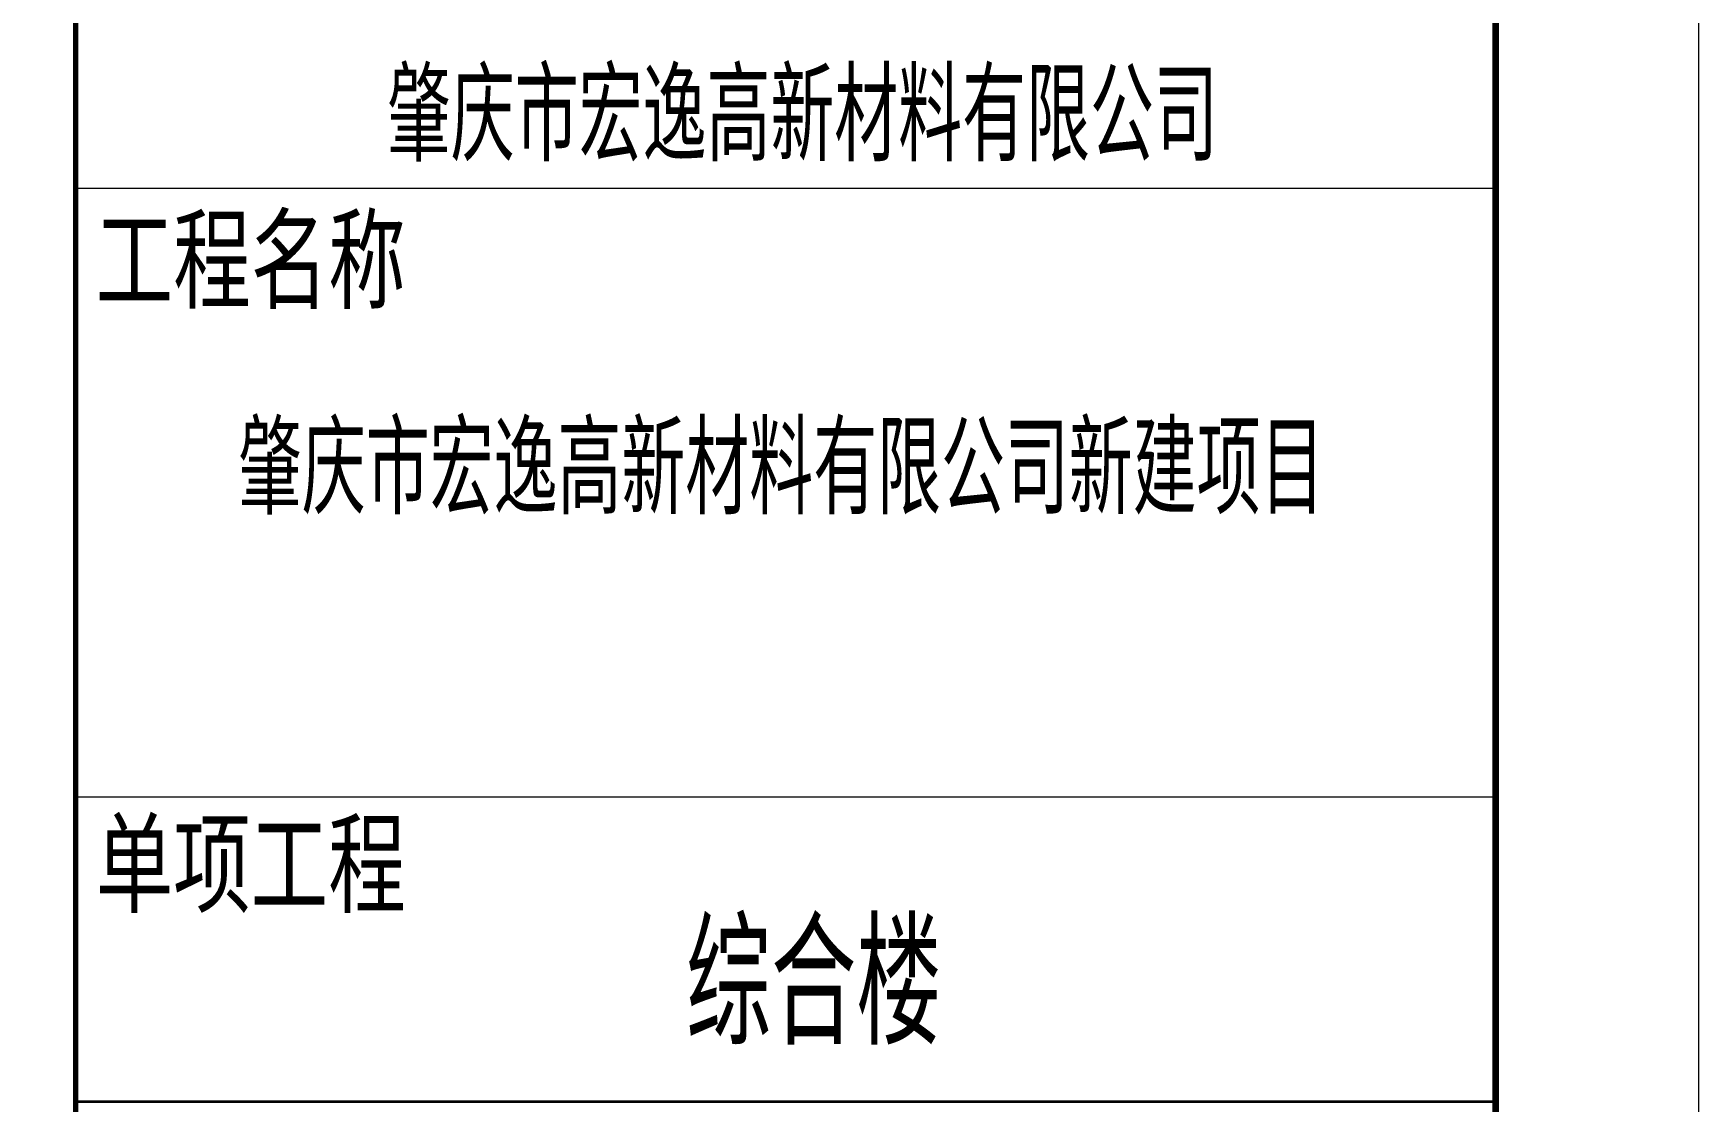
# Model space of a CAD drawing. Extents: x 3968514 to 5230306, y -516551 to -228246.
# Drawn here: x 5113880 to 5122087, y -478279 to -473014 of the extents above; entities that cross this region are included whole.
import ezdxf
from ezdxf.enums import TextEntityAlignment as Align

# ---------------------------------------------------------------- set-up
doc = ezdxf.new("R2010")
doc.units = 0
doc.header["$LTSCALE"] = 1000
doc.header["$MEASUREMENT"] = 0
doc.layers.add('AXIS', color=3, linetype='Continuous', lineweight=15)
doc.layers.add('FRAME', color=3, linetype='Continuous', lineweight=18)
doc.layers.add('DIM_SYMB', color=3, linetype='Continuous')
doc.layers.add('单体名称', color=144, linetype='Continuous')
doc.styles.add('FRAME', font='simhei.ttf', dxfattribs={"width": 0.7})
doc.styles.add('TSSD_REIN', font='Tssdeng.shx', dxfattribs={"width": 0.7, "bigfont": 'hztxt.shx'})

# ---------------------------------------------------------------- blocks, each defined once
blk = doc.blocks.new('A$C0B803521')
at = {"layer": 'FRAME', "lineweight": 18}
for p, q in [((-15943.1, 34252), (-15943.1, 93652)), ((-16943.1, 52852), (-23943.1, 52852)), ((-16943.1, 49852), (-23943.1, 49852))]:
    blk.add_line(p, q, dxfattribs=at)
at = {"layer": 'FRAME', "lineweight": 70}
blk.add_line((-23943.1, 92652), (-23943.1, 35252), dxfattribs=at)
at = {"layer": 'FRAME', "lineweight": 140}
blk.add_line((-16943.1, 35252), (-16943.1, 92652), dxfattribs=at)
at = {"layer": 'FRAME', "lineweight": 35}
blk.add_line((-16943.1, 48352), (-23943.1, 48352), dxfattribs=at)
at = {"layer": 'FRAME', "char_height": 400, "attachment_point": 1, "style": 'FRAME'}
for s, insert, width in [('工程名称', (-23843.1, 52702), 2368.136), ('单项工程', (-23843.1, 49724.6), 2349.153)]:
    blk.add_mtext(s, dxfattribs=dict(at, insert=insert, width=width))
blk = doc.blocks.new('FWEFS')
at = {"layer": 'DIM_SYMB', "color": 7, "style": 'TSSD_REIN', "width": 0.7}
for s, p in [('肇庆市宏逸高新材料有限公司', (1914249.5, -2251937.5)), ('肇庆市宏逸高新材料有限公司新建项目', (1913515.4, -2253677))]:
    blk.add_text(s, height=450, dxfattribs=at).set_placement(p)
at = {"layer": '单体名称', "style": 'TSSD_REIN', "width": 0.7}
blk.add_text('综合楼', height=600, dxfattribs=at).set_placement((1916352.7, -2256290.7), align=Align.CENTER)

msp = doc.modelspace()

# ---------------------------------------------------------------- linework, layer by layer
for points in [[(5040487.35033, -491379.20631), (5114087.35033, -491379.20631), (5114087.35033, -433979.20631), (5040487.35033, -433979.20631)], [(5040487.35033, -433979.20631), (5114087.35033, -433979.20631), (5114087.35033, -491379.20631), (5040487.35033, -491379.20631)]]:
    msp.add_lwpolyline(points, close=True)

# ---------------------------------------------------------------- block references
msp.add_blockref('A$C0B803521', (5138030.47026, -526631.20711))
at = {"layer": 'AXIS', "color": 3}
msp.add_blockref('FWEFS', (3201372.76814, 1778291.59408), dxfattribs=at)

doc.saveas('drawing.dxf')
